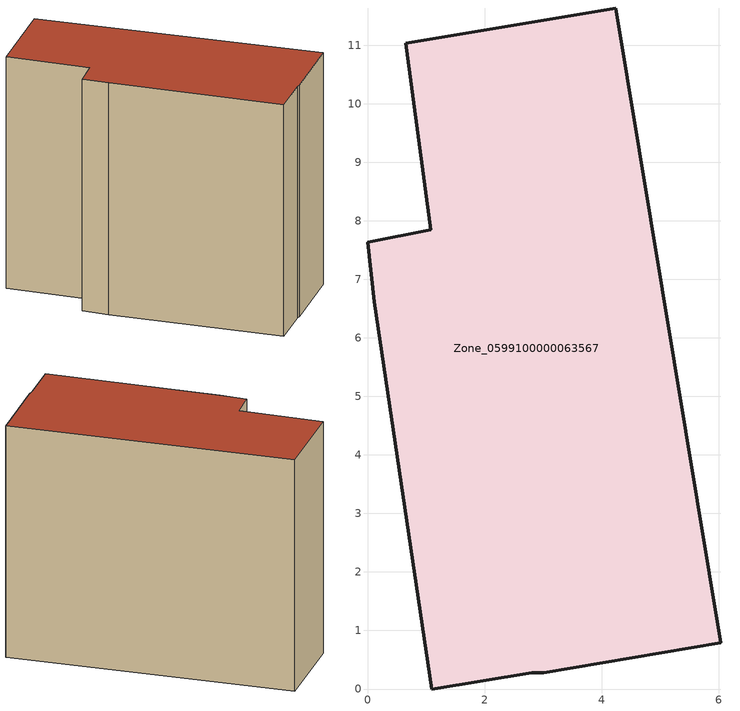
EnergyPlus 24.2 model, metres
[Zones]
Zone_0599100000063567
 floor ground (C_G): 2.8,0.28 1.09,0 0.11,6.62 0,7.64 1.08,7.85 0.65,11.04 4.24,11.64 6.03,0.79 3.01,0.28 z0
 wall outside (C_F): 0,7.64 0.11,6.62 1.09,0 2.8,0.28 3.01,0.28 6.03,0.79 4.24,11.64 0.65,11.04 1.08,7.85 0,7.64 z0:9.21
 roof outside (C_R): 4.24,11.64 0.65,11.04 1.08,7.85 0,7.64 0.11,6.62 1.09,0 2.8,0.28 3.01,0.28 6.03,0.79 z9.21
[BUILDING]
Pand.0599100000063567: North Axis=0; Terrain=City; Loads Convergence Tolerance Value=0.04; Temperature Convergence Tolerance Value=0.4; Solar Distribution=FullExterior; Maximum Number of Warmup Days=25; Minimum Number of Warmup Days=1
[Site:Location]
Rotterdam.The.Hague.AP_ZH_NLD Design_Conditions: Latitude=51.96; Longitude=4.45; Time Zone=1; Elevation=-4.5
[SITE:GROUNDTEMPERATURE:BUILDINGSURFACE]
18, 18, 18, 18, 18, 18, 18, 18, 18, 18, 18, 18
[MATERIAL] Thermal Absorptance=0.9; Solar Absorptance=0.7; Visible Absorptance=0.7
Name | Roughness | Thickness | Conductivity | Density | Specific Heat
G.TI.1946 | MediumSmooth | 0.15 | 1 | 540 | 1210
F.TI.1946 | Rough | 0.3 | 0.857143 | 1920 | 840
R.TI.1946 | MediumRough | 0.2 | 0.1 | 1500 | 1000
[CONSTRUCTION]
C_G: G.TI.1946
C_F: F.TI.1946
C_R: R.TI.1946
[ZONE]
Zone_0599100000063567: Type=1; Multiplier=1; Ceiling Height=Autocalculate; Volume=Autocalculate; Floor Area=autocalculate; Part of Total Floor Area=Yes
[ZONEINFILTRATION:DESIGNFLOWRATE]
Infil_Zone_0599100000063567: Zone or ZoneList or Space or SpaceList=Zone_0599100000063567; Schedule=AlwaysOn; Design Flow Rate Calculation Method=Flow/Area; Flow Rate per Floor Area=0.003; Constant Term Coefficient=1; Temperature Term Coefficient=0; Velocity Term Coefficient=0; Velocity Squared Term Coefficient=0
[HVACTEMPLATE:ZONE:IDEALLOADSAIRSYSTEM]
Zone_0599100000063567: Maximum Heating Supply Air Temperature=50; Minimum Cooling Supply Air Temperature=13; Maximum Heating Supply Air Humidity Ratio=0.0156; Minimum Cooling Supply Air Humidity Ratio=0.0077; Heating Limit=NoLimit; Cooling Limit=NoLimit; Dehumidification Control Type=ConstantSensibleHeatRatio; Cooling Sensible Heat Ratio=0.7; Dehumidification Setpoint=60; Humidification Control Type=None; Humidification Setpoint=30; Outdoor Air Method=None; Outdoor Air Flow Rate per Person=0.00944; Outdoor Air Flow Rate per Zone Floor Area=0; Outdoor Air Flow Rate per Zone=0; Demand Controlled Ventilation Type=None; Outdoor Air Economizer Type=NoEconomizer; Heat Recovery Type=None; Sensible Heat Recovery Effectiveness=0.7; Latent Heat Recovery Effectiveness=0.65
[ZONECONTROL:THERMOSTAT]
ThermostatControl_Zone_0599100000063567: Zone or ZoneList=Zone_0599100000063567; Control Type Schedule=DualSetpointControlType; Control 1=Thermostat_Zone_0599100000063567; Temperature Difference Between Cutout And Setpoint=0
[THERMOSTATSETPOINT:DUALSETPOINT]
Thermostat_Zone_0599100000063567: Heating Setpoint Temperature Schedule=HeatingSetpoint_Zone_0599100000063567; Cooling Setpoint Temperature Schedule=CoolingSetpoint_Zone_0599100000063567
[SCHEDULE:COMPACT]
HeatingSetpoint_Zone_0599100000063567: Through: 12/31, For: AllDays, Until: 24:00, 21
CoolingSetpoint_Zone_0599100000063567: Through: 12/31, For: AllDays, Until: 24:00, 24
DualSetpointControlType: Through: 12/31, For: AllDays, Until: 24:00, 4
AlwaysOn: Through: 12/31, For: AllDays, Until: 24:00, 1
